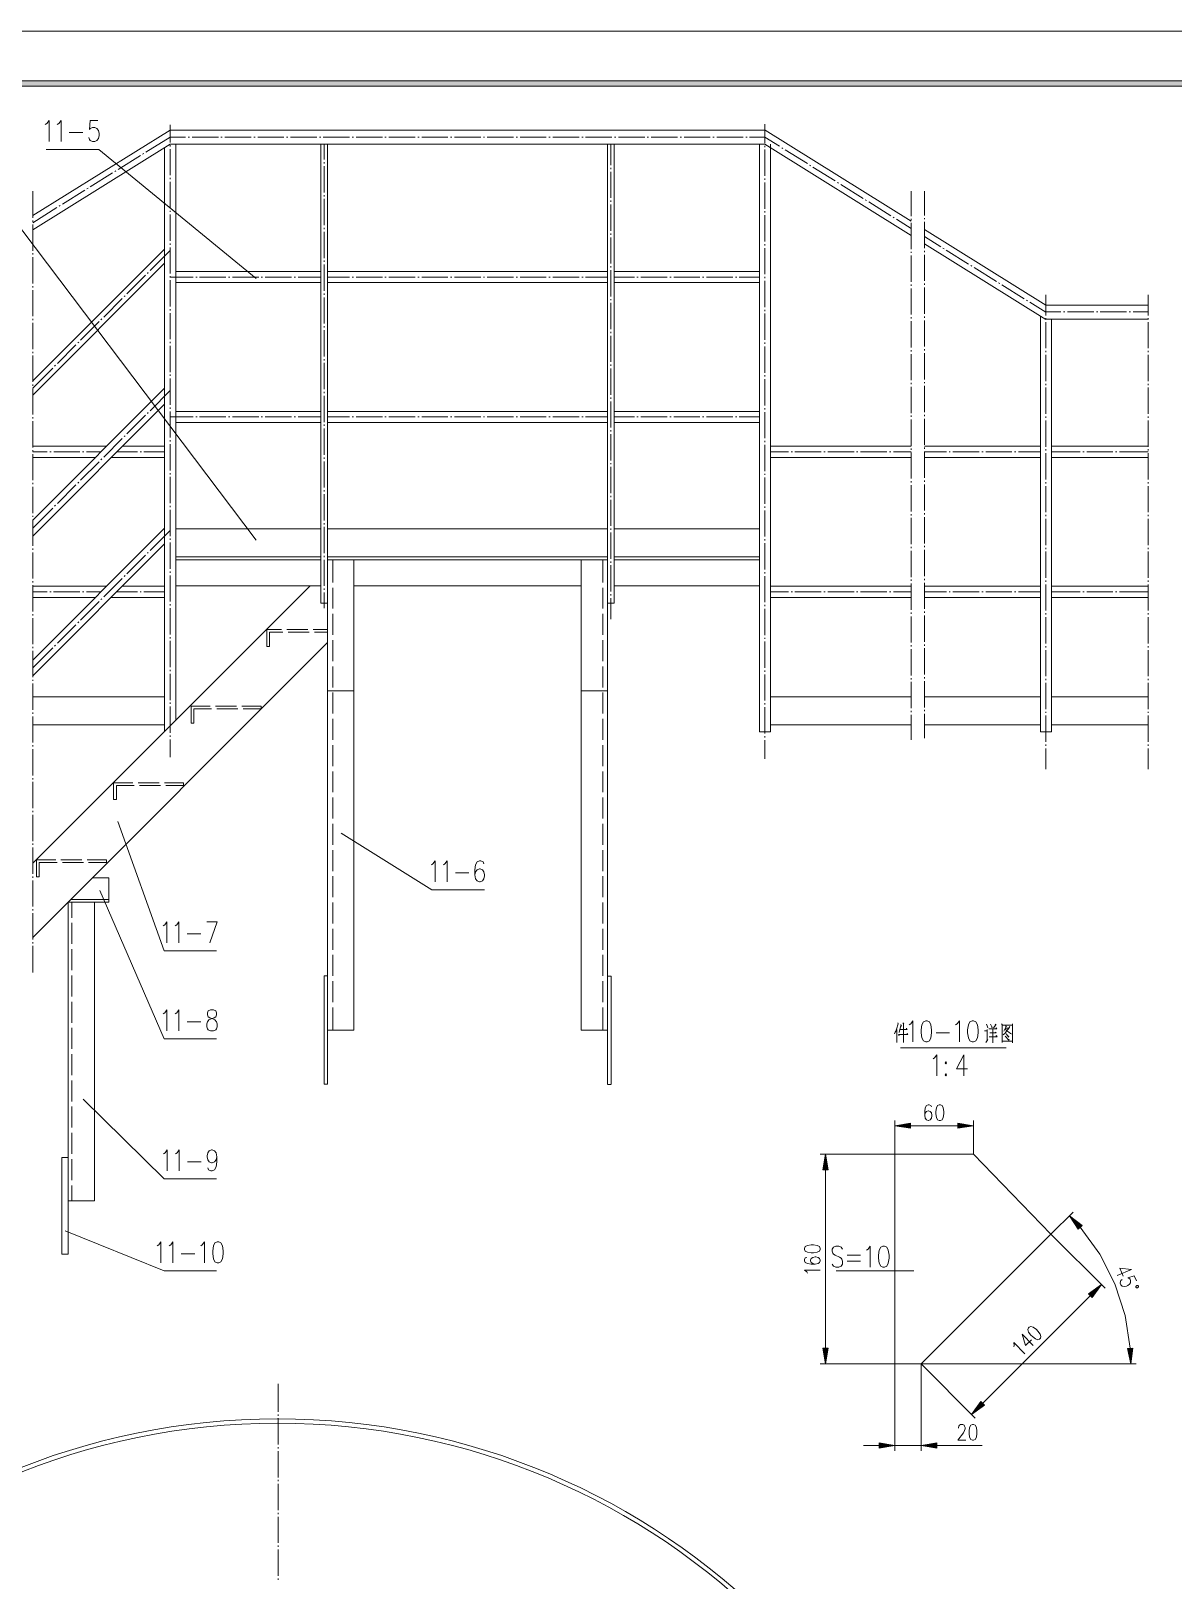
# Model space of a CAD drawing. Header units: millimetres. Extents: x 0 to 829, y 0 to 586.
# Drawn here: x 136.7 to 351.2, y 294.4 to 585.6 of the extents above; entities that cross this region are included whole.
import ezdxf

# ---------------------------------------------------------------- set-up
doc = ezdxf.new("R2010")
doc.units = ezdxf.units.MM

msp = doc.modelspace()

# ---------------------------------------------------------------- hatches: boundary and pattern name
h = msp.add_hatch(color=0)
h.dxf.hatch_style = 2
h.paths.add_polyline_path([(819.788528, 576.266028), (818.80075, 575.281778), (25.142472, 575.281778), (24.154694, 576.266028)])
h = msp.add_hatch(color=0)
h.dxf.hatch_style = 2
h.paths.add_polyline_path([(301.935444, 380.453194), (298.979167, 379.962833), (301.935444, 379.468944)])
h = msp.add_hatch(color=0)
h.dxf.hatch_style = 2
h.paths.add_polyline_path([(310.811333, 380.453194), (313.767611, 379.962833), (310.811333, 379.468944)])
h = msp.add_hatch(color=0)
h.dxf.hatch_style = 2
h.paths.add_polyline_path([(285.450139, 371.669028), (285.944028, 374.625306), (286.437917, 371.669028)])
h = msp.add_hatch(color=0)
h.dxf.hatch_style = 2
h.paths.add_polyline_path([(333.413806, 360.542417), (331.762806, 363.043611), (334.137, 361.212694)])
h = msp.add_hatch(color=0)
h.dxf.hatch_style = 2
h.paths.add_polyline_path([(335.347028, 348.368056), (337.78825, 350.110778), (336.045528, 347.669556)])
h = msp.add_hatch(color=0)
h.dxf.hatch_style = 2
h.paths.add_polyline_path([(285.450139, 338.148083), (285.944028, 335.188278), (286.437917, 338.148083)])
h = msp.add_hatch(color=0)
h.dxf.hatch_style = 2
h.paths.add_polyline_path([(343.683167, 338.162194), (343.302167, 335.188278), (342.698917, 338.126917)])
h = msp.add_hatch(color=0)
h.dxf.hatch_style = 2
h.paths.add_polyline_path([(315.129333, 328.150361), (313.386611, 325.709139), (315.827833, 327.451861)])
h = msp.add_hatch(color=0)
h.dxf.hatch_style = 2
h.paths.add_polyline_path([(296.019361, 320.368083), (298.979167, 319.874194), (296.019361, 319.383833)])
h = msp.add_hatch(color=0)
h.dxf.hatch_style = 2
h.paths.add_polyline_path([(306.867278, 320.368083), (303.907472, 319.874194), (306.867278, 319.383833)])

# ---------------------------------------------------------------- linework, layer by layer
at = {"color": 0, "lineweight": 0}
for points in [[(0, 0), (0, 585.632278), (829.154778, 585.632278), (829.154778, 0)], [(819.788528, 576.266028), (818.80075, 575.281778), (25.142472, 575.281778), (24.154694, 576.266028)], [(170.381083, 401.715111), (169.95775, 401.528139), (169.816639, 401.150667), (169.816639, 400.776722), (169.95775, 400.39925), (170.239972, 400.212278), (170.804417, 400.025306), (171.224222, 399.838333), (171.506444, 399.460861), (171.647556, 399.086917), (171.647556, 398.522472), (171.506444, 398.145), (171.365333, 397.958028), (170.945528, 397.771056), (170.381083, 397.771056), (169.95775, 397.958028), (169.816639, 398.145), (169.675528, 398.522472), (169.675528, 399.086917), (169.816639, 399.460861), (170.098861, 399.838333), (170.522194, 400.025306), (171.086639, 400.212278), (171.365333, 400.39925), (171.506444, 400.776722), (171.506444, 401.150667), (171.365333, 401.528139), (170.945528, 401.715111)], [(304.764722, 399.63725), (304.341389, 399.450278), (304.059167, 398.885833), (303.918056, 397.947444), (303.918056, 397.383), (304.059167, 396.444611), (304.341389, 395.880167), (304.764722, 395.693194), (305.046944, 395.693194), (305.46675, 395.880167), (305.748972, 396.444611), (305.890083, 397.383), (305.890083, 397.947444), (305.748972, 398.885833), (305.46675, 399.450278), (305.046944, 399.63725)], [(313.495972, 399.63725), (313.072639, 399.450278), (312.793944, 398.885833), (312.652833, 397.947444), (312.652833, 397.383), (312.793944, 396.444611), (313.072639, 395.880167), (313.495972, 395.693194), (313.778194, 395.693194), (314.201528, 395.880167), (314.48375, 396.444611), (314.624861, 397.383), (314.624861, 397.947444), (314.48375, 398.885833), (314.201528, 399.450278), (313.778194, 399.63725)], [(308.564139, 391.971389), (308.423028, 391.784417), (308.564139, 391.593917), (308.70525, 391.784417)], [(308.564139, 389.717139), (308.423028, 389.530167), (308.564139, 389.343194), (308.70525, 389.530167)], [(307.322361, 383.903361), (307.008389, 383.765778), (306.796722, 383.342444), (306.690889, 382.636889), (306.690889, 382.213556), (306.796722, 381.511528), (307.008389, 381.088194), (307.322361, 380.947083), (307.534028, 380.947083), (307.851528, 381.088194), (308.063194, 381.511528), (308.169028, 382.213556), (308.169028, 382.636889), (308.063194, 383.342444), (307.851528, 383.765778), (307.534028, 383.903361)], [(301.935444, 380.453194), (298.979167, 379.962833), (301.935444, 379.468944)], [(310.811333, 380.453194), (313.767611, 379.962833), (310.811333, 379.468944)], [(285.450139, 371.669028), (285.944028, 374.625306), (286.437917, 371.669028)], [(333.413806, 360.542417), (331.762806, 363.043611), (334.137, 361.212694)], [(171.647556, 358.147056), (171.224222, 357.960083), (170.945528, 357.395639), (170.804417, 356.45725), (170.804417, 355.892806), (170.945528, 354.954417), (171.224222, 354.389972), (171.647556, 354.203), (171.929778, 354.203), (172.353111, 354.389972), (172.635333, 354.954417), (172.776444, 355.892806), (172.776444, 356.45725), (172.635333, 357.395639), (172.353111, 357.960083), (171.929778, 358.147056)], [(281.999972, 356.704194), (282.141083, 356.386694), (282.564417, 356.175028), (283.266444, 356.069194), (283.689778, 356.069194), (284.395333, 356.175028), (284.818667, 356.386694), (284.959778, 356.704194), (284.959778, 356.912333), (284.818667, 357.229833), (284.395333, 357.4415), (283.689778, 357.547333), (283.266444, 357.547333), (282.564417, 357.4415), (282.141083, 357.229833), (281.999972, 356.912333)], [(296.746083, 357.335667), (296.32275, 357.145167), (296.044056, 356.58425), (295.902944, 355.645861), (295.902944, 355.081417), (296.044056, 354.143028), (296.32275, 353.578583), (296.746083, 353.391611), (297.028306, 353.391611), (297.451639, 353.578583), (297.733861, 354.143028), (297.874972, 355.081417), (297.874972, 355.645861), (297.733861, 356.58425), (297.451639, 357.145167), (297.028306, 357.335667)], [(335.347028, 348.368056), (337.78825, 350.110778), (336.045528, 347.669556)], [(344.575694, 349.518111), (344.737972, 349.652167), (344.755611, 349.8215), (344.621556, 349.927333), (344.413417, 349.909694), (344.254667, 349.775639), (344.237028, 349.606306), (344.367556, 349.500472)], [(324.068722, 341.968667), (323.94525, 341.644111), (324.093417, 341.196083), (324.51675, 340.624583), (324.816611, 340.324722), (325.388111, 339.901389), (325.836139, 339.753222), (326.160694, 339.876694), (326.308861, 340.024861), (326.432333, 340.349417), (326.284167, 340.797444), (325.860833, 341.372472), (325.560972, 341.668806), (324.989472, 342.092139), (324.541444, 342.243833), (324.216889, 342.116833)], [(285.450139, 338.148083), (285.944028, 335.188278), (286.437917, 338.148083)], [(343.683167, 338.162194), (343.302167, 335.188278), (342.698917, 338.126917)], [(315.129333, 328.150361), (313.386611, 325.709139), (315.827833, 327.451861)], [(313.555944, 323.81825), (313.238444, 323.677139), (313.026778, 323.257333), (312.920944, 322.551778), (312.920944, 322.128444), (313.026778, 321.426417), (313.238444, 321.003083), (313.555944, 320.861972), (313.767611, 320.861972), (314.085111, 321.003083), (314.296778, 321.426417), (314.402611, 322.128444), (314.402611, 322.551778), (314.296778, 323.257333), (314.085111, 323.677139), (313.767611, 323.81825)], [(296.019361, 320.368083), (298.979167, 319.874194), (296.019361, 319.383833)], [(306.867278, 320.368083), (303.907472, 319.874194), (306.867278, 319.383833)]]:
    msp.add_lwpolyline(points, close=True, dxfattribs=at)
for points in [[(139.343694, 568.071), (139.625917, 568.257972), (140.04925, 568.822417), (140.04925, 564.878361)], [(141.597944, 568.071), (141.880167, 568.257972), (142.3035, 568.822417), (142.3035, 564.878361)], [(149.203833, 568.822417), (147.79625, 568.822417), (147.655139, 567.132611), (147.79625, 567.319583), (148.216056, 567.510083), (148.639389, 567.510083), (149.062722, 567.319583), (149.344944, 566.945639), (149.486056, 566.381194), (149.486056, 566.00725), (149.344944, 565.442806), (149.062722, 565.068861), (148.639389, 564.878361), (148.216056, 564.878361), (147.79625, 565.068861), (147.655139, 565.255833), (147.514028, 565.629778)], [(162.824583, 568.018083), (162.824583, 564.691389)], [(274.570472, 568.109806), (274.570472, 564.571444)], [(162.824583, 567.02325), (136.980083, 550.961278)], [(143.852194, 566.568167), (146.385139, 566.568167)], [(162.814, 565.693278), (158.266694, 562.864)], [(162.824583, 567.016194), (274.570472, 567.016194)], [(162.824583, 565.700333), (165.706778, 565.700333)], [(166.197139, 565.700333), (166.444083, 565.700333)], [(166.937972, 565.700333), (171.866278, 565.700333)], [(172.360167, 565.700333), (172.607111, 565.700333)], [(173.101, 565.700333), (178.029306, 565.700333)], [(178.523194, 565.700333), (178.770139, 565.700333)], [(179.2605, 565.700333), (184.192333, 565.700333)], [(184.682694, 565.700333), (184.929639, 565.700333)], [(185.423528, 565.700333), (190.351833, 565.700333)], [(190.845722, 565.700333), (191.092667, 565.700333)], [(191.586556, 565.700333), (196.514861, 565.700333)], [(197.00875, 565.700333), (197.255694, 565.700333)], [(197.746056, 565.700333), (202.677889, 565.700333)], [(203.16825, 565.700333), (203.415194, 565.700333)], [(203.909083, 565.700333), (208.837389, 565.700333)], [(209.331278, 565.700333), (209.578222, 565.700333)], [(210.072111, 565.700333), (215.000417, 565.700333)], [(215.494306, 565.700333), (215.74125, 565.700333)], [(216.231611, 565.700333), (221.163444, 565.700333)], [(221.657333, 565.700333), (221.90075, 565.700333)], [(222.394639, 565.700333), (227.322944, 565.700333)], [(227.816833, 565.700333), (228.063778, 565.700333)], [(228.557667, 565.700333), (233.485972, 565.700333)], [(233.979861, 565.700333), (234.226806, 565.700333)], [(234.720694, 565.700333), (239.649, 565.700333)], [(240.142889, 565.700333), (240.386306, 565.700333)], [(240.880194, 565.700333), (245.812028, 565.700333)], [(246.302389, 565.700333), (246.549333, 565.700333)], [(247.043222, 565.700333), (251.971528, 565.700333)], [(252.465417, 565.700333), (252.712361, 565.700333)], [(253.20625, 565.700333), (258.134556, 565.700333)], [(258.628444, 565.700333), (258.875389, 565.700333)], [(259.36575, 565.700333), (264.297583, 565.700333)], [(264.787944, 565.700333), (265.034889, 565.700333)], [(265.528778, 565.700333), (270.457083, 565.700333)], [(270.950972, 565.700333), (271.197917, 565.700333)], [(271.691806, 565.700333), (274.570472, 565.700333)], [(274.545778, 565.693278), (277.318611, 563.968194)], [(274.595167, 567.002083), (302.051861, 549.906472)], [(123.511028, 563.361417), (178.999444, 489.976583)], [(162.824583, 564.370361), (136.980083, 548.273111)], [(149.380222, 563.361417), (139.523611, 563.361417)], [(149.380222, 563.361417), (178.999444, 539.115)], [(157.222472, 562.211361), (153.035, 559.607861)], [(157.850417, 562.602944), (157.63875, 562.472417)], [(161.773306, 563.714194), (161.773306, 454.060278)], [(162.824583, 564.388), (274.570472, 564.388)], [(162.824583, 564.1975), (162.824583, 563.950556)], [(162.824583, 563.456667), (162.824583, 558.528361)], [(163.875861, 564.388), (163.875861, 456.162833)], [(191.142056, 564.388), (191.142056, 478.140889)], [(191.77, 564.388), (191.77, 561.463472)], [(192.401472, 564.388), (192.401472, 387.780389)], [(244.993583, 564.388), (244.993583, 387.780389)], [(245.625056, 564.388), (245.625056, 560.41925)], [(246.256528, 564.388), (246.256528, 478.140889)], [(273.519194, 564.388), (273.519194, 453.968556)], [(274.563417, 564.366833), (302.051861, 547.214778)], [(274.570472, 564.081083), (274.570472, 563.834139)], [(274.570472, 563.34025), (274.570472, 558.411944)], [(275.62175, 564.388), (275.62175, 453.968556)], [(277.734889, 563.707139), (277.946556, 563.576611)], [(278.362833, 563.315556), (282.546778, 560.708528)], [(152.618722, 559.346806), (152.407056, 559.219806)], [(191.77, 560.969583), (191.77, 560.722639)], [(191.77, 560.22875), (191.77, 555.300444)], [(245.625056, 559.925361), (245.625056, 559.678417)], [(245.625056, 559.184528), (245.625056, 554.256222)], [(282.966583, 560.447472), (283.174722, 560.316944)], [(283.594528, 560.055889), (287.778472, 557.452389)], [(151.990778, 558.95875), (147.803306, 556.351722)], [(162.824583, 558.034472), (162.824583, 557.787528)], [(162.824583, 557.293639), (162.824583, 552.365333)], [(274.570472, 557.918056), (274.570472, 557.671111)], [(274.570472, 557.177222), (274.570472, 552.248917)], [(288.19475, 557.191333), (288.406417, 557.060806)], [(288.822694, 556.79975), (293.006639, 554.192722)], [(136.980083, 555.522694), (136.980083, 550.520306)], [(146.759083, 555.702611), (142.571611, 553.099111)], [(147.387028, 556.094194), (147.175361, 555.963667)], [(191.77, 554.806556), (191.77, 554.559611)], [(191.77, 554.06925), (191.77, 549.137417)], [(245.625056, 553.762333), (245.625056, 553.515389)], [(293.426444, 553.931667), (293.634583, 553.801139)], [(294.054389, 553.540083), (298.238333, 550.933056)], [(302.051861, 555.522694), (302.051861, 550.827222)], [(304.553056, 555.522694), (304.553056, 550.985972)], [(141.527389, 552.446472), (136.980083, 549.617194)], [(142.151806, 552.838056), (141.943667, 552.707528)], [(162.824583, 551.871444), (162.824583, 551.628028)], [(162.824583, 551.134139), (162.824583, 546.202306)], [(245.625056, 553.0215), (245.625056, 548.093194)], [(274.570472, 551.755028), (274.570472, 551.508083)], [(274.570472, 551.017722), (274.570472, 546.085889)], [(298.654611, 550.672), (298.86275, 550.541472)], [(304.553056, 550.495611), (304.553056, 550.248667)], [(136.980083, 550.026417), (136.980083, 549.779472)], [(136.980083, 549.289111), (136.980083, 544.357278)], [(191.77, 548.647056), (191.77, 548.400111)], [(191.77, 547.906222), (191.77, 542.977917)], [(245.625056, 547.599306), (245.625056, 547.355889)], [(299.282556, 550.280417), (302.051861, 548.555333)], [(302.051861, 550.333333), (302.051861, 550.086389)], [(302.051861, 549.5925), (302.051861, 544.664194)], [(304.553056, 549.754778), (304.553056, 544.826472)], [(304.553056, 548.347194), (327.370722, 534.140833)], [(161.773306, 544.657139), (136.980083, 519.881556)], [(162.824583, 545.711944), (162.824583, 545.465)], [(162.824583, 544.971111), (162.824583, 540.042806)], [(245.625056, 546.862), (245.625056, 541.930167)], [(274.570472, 545.595528), (274.570472, 545.348583)], [(274.570472, 544.854694), (274.570472, 539.926389)], [(304.553056, 546.996056), (307.594, 545.101639)], [(304.553056, 545.6555), (327.370722, 531.420917)], [(308.013806, 544.840583), (308.221944, 544.710056)], [(136.980083, 543.863389), (136.980083, 543.619972)], [(136.980083, 543.126083), (136.980083, 538.19425)], [(161.773306, 541.990139), (136.980083, 517.214556)], [(162.824583, 544.374917), (159.056917, 540.60725)], [(191.77, 542.484028), (191.77, 542.237083)], [(191.77, 541.743194), (191.77, 536.814889)], [(302.051861, 544.170306), (302.051861, 543.923361)], [(302.051861, 543.433), (302.051861, 538.501167)], [(304.553056, 544.332583), (304.553056, 544.085639)], [(304.553056, 543.59175), (304.553056, 538.663444)], [(308.64175, 544.449), (312.825694, 541.841972)], [(158.185556, 539.735889), (154.696583, 536.253972)], [(158.707667, 540.258), (158.531278, 540.085139)], [(162.824583, 539.548917), (162.824583, 539.301972)], [(162.824583, 539.411333), (167.124944, 539.411333)], [(162.824583, 538.808083), (162.824583, 533.879778)], [(163.875861, 540.462611), (191.142056, 540.462611)], [(167.615306, 539.411333), (167.86225, 539.411333)], [(168.356139, 539.411333), (173.284444, 539.411333)], [(173.778333, 539.411333), (174.025278, 539.411333)], [(174.519167, 539.411333), (179.447472, 539.411333)], [(179.941361, 539.411333), (180.188306, 539.411333)], [(180.678667, 539.411333), (185.6105, 539.411333)], [(186.100861, 539.411333), (186.347806, 539.411333)], [(186.841694, 539.411333), (191.142056, 539.411333)], [(192.401472, 540.462611), (244.993583, 540.462611)], [(192.401472, 539.411333), (196.514861, 539.411333)], [(197.00875, 539.411333), (197.255694, 539.411333)], [(197.746056, 539.411333), (202.677889, 539.411333)], [(203.16825, 539.411333), (203.415194, 539.411333)], [(203.909083, 539.411333), (208.837389, 539.411333)], [(209.331278, 539.411333), (209.578222, 539.411333)], [(210.072111, 539.411333), (215.000417, 539.411333)], [(215.494306, 539.411333), (215.74125, 539.411333)], [(216.231611, 539.411333), (221.163444, 539.411333)], [(221.657333, 539.411333), (221.90075, 539.411333)], [(222.394639, 539.411333), (227.322944, 539.411333)], [(227.816833, 539.411333), (228.063778, 539.411333)], [(228.557667, 539.411333), (233.485972, 539.411333)], [(233.979861, 539.411333), (234.226806, 539.411333)], [(234.720694, 539.411333), (239.649, 539.411333)], [(240.142889, 539.411333), (240.386306, 539.411333)], [(240.880194, 539.411333), (244.993583, 539.411333)], [(245.625056, 541.439806), (245.625056, 541.192861)], [(245.625056, 540.698972), (245.625056, 535.770667)], [(246.256528, 540.462611), (273.519194, 540.462611)], [(246.256528, 539.411333), (250.027722, 539.411333)], [(250.521611, 539.411333), (250.768556, 539.411333)], [(251.258917, 539.411333), (256.19075, 539.411333)], [(256.684639, 539.411333), (256.928056, 539.411333)], [(257.421944, 539.411333), (262.353778, 539.411333)], [(262.844139, 539.411333), (263.091083, 539.411333)], [(263.584972, 539.411333), (268.513278, 539.411333)], [(269.007167, 539.411333), (269.254111, 539.411333)], [(269.748, 539.411333), (273.519194, 539.411333)], [(274.570472, 539.4325), (274.570472, 539.185556)], [(313.241972, 541.584444), (313.453639, 541.453917)], [(313.869917, 541.192861), (318.053861, 538.585833)], [(136.980083, 537.703889), (136.980083, 537.456944)], [(136.980083, 536.963056), (136.980083, 532.03475)], [(154.347333, 535.904722), (154.174472, 535.728333)], [(163.875861, 538.360056), (191.142056, 538.360056)], [(191.77, 536.321), (191.77, 536.074056)], [(192.401472, 538.360056), (244.993583, 538.360056)], [(246.256528, 538.360056), (273.519194, 538.360056)], [(274.570472, 538.691667), (274.570472, 533.763361)], [(302.051861, 538.007278), (302.051861, 537.763861)], [(302.051861, 537.269972), (302.051861, 532.341667)], [(304.553056, 538.169556), (304.553056, 537.922611)], [(304.553056, 537.43225), (304.553056, 532.500417)], [(318.473667, 538.324778), (318.681806, 538.19425)], [(319.101611, 537.933194), (323.285556, 535.326167)], [(327.370722, 536.074056), (327.370722, 532.182917)], [(346.544194, 536.074056), (346.544194, 532.182917)], [(153.825222, 535.382611), (150.339778, 531.897167)], [(162.824583, 533.385889), (162.824583, 533.138944)], [(191.77, 535.583694), (191.77, 530.651861)], [(245.625056, 535.276778), (245.625056, 535.029833)], [(245.625056, 534.535944), (245.625056, 529.607639)], [(274.570472, 533.269472), (274.570472, 533.022528)], [(323.701833, 535.065111), (323.909972, 534.934583)], [(324.329778, 534.673528), (327.370722, 532.779111)], [(327.353083, 534.151417), (346.544194, 534.151417)], [(136.980083, 531.540861), (136.980083, 531.293917)], [(136.980083, 530.800028), (136.980083, 525.871722)], [(149.468417, 531.025806), (145.979444, 527.540361)], [(149.990528, 531.547917), (149.814139, 531.375056)], [(162.824583, 532.648583), (162.824583, 527.71675)], [(191.77, 530.1615), (191.77, 529.914556)], [(274.570472, 532.532167), (274.570472, 527.600333)], [(302.051861, 531.847778), (302.051861, 531.600833)], [(302.051861, 531.106944), (302.051861, 526.178639)], [(304.553056, 532.006528), (304.553056, 531.763111)], [(304.553056, 531.269222), (304.553056, 526.337389)], [(326.319444, 532.077083), (326.319444, 453.968556)], [(327.353083, 531.480889), (346.544194, 531.480889)], [(327.370722, 532.839083), (330.178833, 532.839083)], [(327.370722, 531.689028), (327.370722, 531.442083)], [(327.370722, 530.951722), (327.370722, 526.019889)], [(328.422, 531.480889), (328.422, 453.968556)], [(330.672722, 532.839083), (330.919667, 532.839083)], [(331.413556, 532.839083), (336.341861, 532.839083)], [(336.83575, 532.839083), (337.082694, 532.839083)], [(337.573056, 532.839083), (342.504889, 532.839083)], [(342.99525, 532.839083), (343.242194, 532.839083)], [(343.736083, 532.839083), (346.544194, 532.839083)], [(346.544194, 531.689028), (346.544194, 531.442083)], [(346.544194, 530.951722), (346.544194, 526.019889)], [(145.630194, 527.191111), (145.457333, 527.01825)], [(162.824583, 527.226389), (162.824583, 526.979444)], [(191.77, 529.420667), (191.77, 524.492361)], [(245.625056, 529.11375), (245.625056, 528.866806)], [(245.625056, 528.376444), (245.625056, 523.444611)], [(274.570472, 527.106444), (274.570472, 526.863028)], [(136.980083, 525.377833), (136.980083, 525.130889)], [(136.980083, 524.640528), (136.980083, 519.708694)], [(145.108083, 526.669), (141.622639, 523.183556)], [(162.824583, 526.485556), (162.824583, 521.55725)], [(274.570472, 526.369139), (274.570472, 521.437306)], [(302.051861, 525.68475), (302.051861, 525.437806)], [(302.051861, 524.943917), (302.051861, 520.015611)], [(304.553056, 525.847028), (304.553056, 525.600083)], [(304.553056, 525.106194), (304.553056, 520.177889)], [(327.370722, 525.526), (327.370722, 525.282583)], [(327.370722, 524.788694), (327.370722, 519.856861)], [(346.544194, 525.526), (346.544194, 525.282583)], [(346.544194, 524.788694), (346.544194, 519.856861)], [(140.74775, 522.315722), (136.980083, 518.548056)], [(141.273389, 522.837833), (141.097, 522.661444)], [(191.77, 523.998472), (191.77, 523.751528)], [(191.77, 523.257639), (191.77, 518.329333)], [(245.625056, 522.95425), (245.625056, 522.707306)], [(245.625056, 522.213417), (245.625056, 517.285111)], [(136.980083, 519.218333), (136.980083, 518.971389)], [(161.773306, 518.502194), (136.980083, 493.723083)], [(136.980083, 518.4775), (136.980083, 513.549194)], [(162.824583, 521.063361), (162.824583, 520.816417)], [(162.824583, 520.322528), (162.824583, 515.394222)], [(274.570472, 520.946944), (274.570472, 520.7)], [(274.570472, 520.206111), (274.570472, 515.277806)], [(302.051861, 519.521722), (302.051861, 519.278306)], [(302.051861, 518.784417), (302.051861, 513.852583)], [(304.553056, 519.684), (304.553056, 519.437056)], [(304.553056, 518.943167), (304.553056, 514.014861)], [(327.370722, 519.3665), (327.370722, 519.119556)], [(327.370722, 518.625667), (327.370722, 513.697361)], [(346.544194, 519.3665), (346.544194, 519.119556)], [(346.544194, 518.625667), (346.544194, 513.697361)], [(161.773306, 515.528278), (136.980083, 490.749167)], [(162.824583, 518.06475), (159.056917, 514.297083)], [(191.77, 517.835444), (191.77, 517.5885)], [(191.77, 517.098139), (191.77, 512.166306)], [(245.625056, 516.791222), (245.625056, 516.544278)], [(245.625056, 516.050389), (245.625056, 511.122083)], [(136.980083, 513.055306), (136.980083, 512.808361)], [(158.185556, 513.425722), (154.696583, 509.943806)], [(158.707667, 513.951361), (158.531278, 513.774972)], [(162.824583, 514.900333), (162.824583, 514.653389)], [(162.824583, 514.163028), (162.824583, 509.231194)], [(162.824583, 513.118806), (167.124944, 513.118806)], [(163.875861, 514.170083), (191.142056, 514.170083)], [(167.615306, 513.118806), (167.86225, 513.118806)], [(168.356139, 513.118806), (173.284444, 513.118806)], [(173.778333, 513.118806), (174.025278, 513.118806)], [(174.519167, 513.118806), (179.447472, 513.118806)], [(179.941361, 513.118806), (180.188306, 513.118806)], [(180.678667, 513.118806), (185.6105, 513.118806)], [(186.100861, 513.118806), (186.347806, 513.118806)], [(186.841694, 513.118806), (191.142056, 513.118806)], [(192.401472, 514.170083), (244.993583, 514.170083)], [(192.401472, 513.118806), (196.514861, 513.118806)], [(197.00875, 513.118806), (197.255694, 513.118806)], [(197.746056, 513.118806), (202.677889, 513.118806)], [(203.16825, 513.118806), (203.415194, 513.118806)], [(203.909083, 513.118806), (208.837389, 513.118806)], [(209.331278, 513.118806), (209.578222, 513.118806)], [(210.072111, 513.118806), (215.000417, 513.118806)], [(215.494306, 513.118806), (215.74125, 513.118806)], [(216.231611, 513.118806), (221.163444, 513.118806)], [(221.657333, 513.118806), (221.90075, 513.118806)], [(222.394639, 513.118806), (227.322944, 513.118806)], [(227.816833, 513.118806), (228.063778, 513.118806)], [(228.557667, 513.118806), (233.485972, 513.118806)], [(233.979861, 513.118806), (234.226806, 513.118806)], [(234.720694, 513.118806), (239.649, 513.118806)], [(240.142889, 513.118806), (240.386306, 513.118806)], [(240.880194, 513.118806), (244.993583, 513.118806)], [(246.256528, 514.170083), (273.519194, 514.170083)], [(246.256528, 513.118806), (250.027722, 513.118806)], [(250.521611, 513.118806), (250.768556, 513.118806)], [(251.258917, 513.118806), (256.19075, 513.118806)], [(256.684639, 513.118806), (256.928056, 513.118806)], [(257.421944, 513.118806), (262.353778, 513.118806)], [(262.844139, 513.118806), (263.091083, 513.118806)], [(263.584972, 513.118806), (268.513278, 513.118806)], [(269.007167, 513.118806), (269.254111, 513.118806)], [(269.748, 513.118806), (273.519194, 513.118806)], [(274.570472, 514.783917), (274.570472, 514.536972)], [(274.570472, 514.043083), (274.570472, 509.114778)], [(302.051861, 513.362222), (302.051861, 513.115278)], [(302.051861, 512.621389), (302.051861, 507.693083)], [(304.553056, 513.520972), (304.553056, 513.274028)], [(304.553056, 512.783667), (304.553056, 507.851833)], [(327.370722, 513.203472), (327.370722, 512.956528)], [(346.544194, 513.203472), (346.544194, 512.956528)], [(136.980083, 512.314472), (136.980083, 507.386167)], [(163.875861, 512.067528), (191.142056, 512.067528)], [(191.77, 511.672417), (191.77, 511.429)], [(191.77, 510.935111), (191.77, 506.003278)], [(192.401472, 512.067528), (244.993583, 512.067528)], [(245.625056, 510.628194), (245.625056, 510.38125)], [(245.625056, 509.890889), (245.625056, 504.959056)], [(246.256528, 512.067528), (273.519194, 512.067528)], [(327.370722, 512.462639), (327.370722, 507.534333)], [(346.544194, 512.462639), (346.544194, 507.534333)], [(150.865417, 507.601361), (136.980083, 507.601361)], [(136.980083, 506.892278), (136.980083, 506.645333)], [(153.825222, 509.072444), (150.339778, 505.587)], [(161.773306, 507.601361), (153.842861, 507.601361)], [(154.347333, 509.594556), (154.174472, 509.418167)], [(162.824583, 508.740833), (162.824583, 508.493889)], [(162.824583, 508), (162.824583, 503.071694)], [(274.570472, 508.620889), (274.570472, 508.373944)], [(274.570472, 507.883583), (274.570472, 502.95175)], [(275.62175, 507.601361), (302.051861, 507.601361)], [(302.051861, 507.199194), (302.051861, 506.95225)], [(304.553056, 507.601361), (326.319444, 507.601361)], [(304.553056, 507.361472), (304.553056, 507.114528)], [(327.370722, 507.040444), (327.370722, 506.7935)], [(328.422, 507.601361), (346.544194, 507.601361)], [(346.544194, 507.040444), (346.544194, 506.7935)], [(139.7, 506.550083), (136.980083, 506.550083)], [(136.980083, 506.154972), (136.980083, 501.223139)], [(148.762861, 505.498806), (136.980083, 505.498806)], [(140.440833, 506.550083), (140.193889, 506.550083)], [(145.863028, 506.550083), (140.931194, 506.550083)], [(149.468417, 504.715639), (145.979444, 501.230194)], [(146.600333, 506.550083), (146.353389, 506.550083)], [(149.814139, 506.550083), (147.094222, 506.550083)], [(149.990528, 505.23775), (149.814139, 505.064889)], [(161.773306, 505.498806), (151.736778, 505.498806)], [(156.665083, 506.550083), (152.788056, 506.550083)], [(157.405917, 506.550083), (157.158972, 506.550083)], [(161.773306, 506.550083), (157.896278, 506.550083)], [(191.77, 505.512917), (191.77, 505.265972)], [(191.77, 504.772083), (191.77, 499.843778)], [(245.625056, 504.465167), (245.625056, 504.22175)], [(275.62175, 506.550083), (278.980194, 506.550083)], [(275.62175, 505.498806), (302.051861, 505.498806)], [(279.470556, 506.550083), (279.7175, 506.550083)], [(280.211389, 506.550083), (285.139694, 506.550083)], [(285.633583, 506.550083), (285.880528, 506.550083)], [(286.374417, 506.550083), (291.302722, 506.550083)], [(291.796611, 506.550083), (292.043556, 506.550083)], [(292.533917, 506.550083), (297.46575, 506.550083)], [(297.956111, 506.550083), (298.203056, 506.550083)], [(298.696944, 506.550083), (302.051861, 506.550083)], [(302.051861, 506.458361), (302.051861, 501.530056)], [(304.553056, 506.620639), (304.553056, 501.692333)], [(304.553056, 506.550083), (308.659389, 506.550083)], [(304.553056, 505.498806), (326.319444, 505.498806)], [(309.14975, 506.550083), (309.396694, 506.550083)], [(309.890583, 506.550083), (314.818889, 506.550083)], [(315.312778, 506.550083), (315.559722, 506.550083)], [(316.053611, 506.550083), (320.981917, 506.550083)], [(321.475806, 506.550083), (321.72275, 506.550083)], [(322.213111, 506.550083), (326.319444, 506.550083)], [(327.370722, 506.303139), (327.370722, 501.371306)], [(328.422, 506.550083), (333.78775, 506.550083)], [(328.422, 505.498806), (346.544194, 505.498806)], [(334.278111, 506.550083), (334.525056, 506.550083)], [(335.018944, 506.550083), (339.94725, 506.550083)], [(340.441139, 506.550083), (340.688083, 506.550083)], [(341.181972, 506.550083), (346.544194, 506.550083)], [(346.544194, 506.303139), (346.544194, 501.371306)], [(162.824583, 502.577806), (162.824583, 502.330861)], [(162.824583, 501.836972), (162.824583, 496.908667)], [(245.625056, 503.727861), (245.625056, 498.799556)], [(274.570472, 502.461389), (274.570472, 502.214444)], [(274.570472, 501.720556), (274.570472, 496.79225)], [(302.051861, 501.036167), (302.051861, 500.789222)], [(304.553056, 501.198444), (304.553056, 500.9515)], [(136.980083, 500.732778), (136.980083, 500.485833)], [(136.980083, 499.991944), (136.980083, 495.063639)], [(145.108083, 500.358833), (141.622639, 496.876917)], [(145.630194, 500.880944), (145.457333, 500.708083)], [(191.77, 499.349889), (191.77, 499.102944)], [(191.77, 498.609056), (191.77, 493.68075)], [(245.625056, 498.305667), (245.625056, 498.058722)], [(302.051861, 500.298861), (302.051861, 495.367028)], [(304.553056, 500.457611), (304.553056, 495.529306)], [(327.370722, 500.880944), (327.370722, 500.634)], [(327.370722, 500.140111), (327.370722, 495.211806)], [(346.544194, 500.880944), (346.544194, 500.634)], [(346.544194, 500.140111), (346.544194, 495.211806)], [(140.74775, 496.005556), (136.980083, 492.237889)], [(141.273389, 496.527667), (141.097, 496.351278)], [(162.824583, 496.414778), (162.824583, 496.167833)], [(162.824583, 495.677472), (162.824583, 490.745639)], [(245.625056, 497.564833), (245.625056, 492.636528)], [(274.570472, 496.298361), (274.570472, 496.051417)], [(274.570472, 495.557528), (274.570472, 490.629222)], [(136.980083, 494.56975), (136.980083, 494.322806)], [(136.980083, 493.828917), (136.980083, 488.900611)], [(161.773306, 492.227306), (136.980083, 467.451722)], [(191.77, 493.186861), (191.77, 492.939917)], [(191.77, 492.449556), (191.77, 487.517722)], [(302.051861, 494.876667), (302.051861, 494.629722)], [(302.051861, 494.135833), (302.051861, 489.207528)], [(304.553056, 495.035417), (304.553056, 494.788472)], [(304.553056, 494.298111), (304.553056, 489.366278)], [(327.370722, 494.717917), (327.370722, 494.470972)], [(327.370722, 493.977083), (327.370722, 489.048778)], [(346.544194, 494.717917), (346.544194, 494.470972)], [(346.544194, 493.977083), (346.544194, 489.048778)], [(161.773306, 489.253389), (136.980083, 464.477806)], [(162.824583, 491.793389), (159.056917, 488.025722)], [(162.824583, 490.25175), (162.824583, 490.008333)], [(162.824583, 489.514444), (162.824583, 484.582611)], [(163.875861, 492.086194), (191.142056, 492.086194)], [(192.401472, 492.086194), (244.993583, 492.086194)], [(245.625056, 492.142639), (245.625056, 491.895694)], [(245.625056, 491.401806), (245.625056, 486.4735)], [(246.256528, 492.086194), (273.519194, 492.086194)], [(274.570472, 490.135333), (274.570472, 489.888389)], [(274.570472, 489.398028), (274.570472, 484.466194)], [(136.980083, 488.406722), (136.980083, 488.159778)], [(136.980083, 487.669417), (136.980083, 482.737583)], [(158.185556, 487.154361), (154.696583, 483.668917)], [(158.707667, 487.676472), (158.531278, 487.503611)], [(163.875861, 486.829806), (191.142056, 486.829806)], [(191.77, 487.027361), (191.77, 486.780417)], [(192.401472, 486.829806), (244.993583, 486.829806)], [(246.256528, 486.829806), (273.519194, 486.829806)], [(302.051861, 488.713639), (302.051861, 488.466694)], [(302.051861, 487.972806), (302.051861, 483.0445)], [(304.553056, 488.875917), (304.553056, 488.628972)], [(304.553056, 488.135083), (304.553056, 483.206778)], [(327.370722, 488.554889), (327.370722, 488.307944)], [(327.370722, 487.817583), (327.370722, 482.88575)], [(346.544194, 488.554889), (346.544194, 488.307944)], [(346.544194, 487.817583), (346.544194, 482.88575)], [(162.824583, 484.09225), (162.824583, 483.845306)], [(163.875861, 486.300639), (191.142056, 486.300639)], [(191.77, 486.286528), (191.77, 481.358222)], [(192.401472, 486.300639), (244.993583, 486.300639)], [(193.353972, 486.300639), (193.353972, 482.0285)], [(197.333306, 486.300639), (197.333306, 397.898056)], [(240.065278, 486.300639), (240.065278, 397.898056)], [(244.101056, 486.300639), (244.101056, 482.0285)], [(245.625056, 485.979611), (245.625056, 485.736194)], [(245.625056, 485.242306), (245.625056, 480.310472)], [(246.256528, 486.300639), (273.519194, 486.300639)], [(274.570472, 483.975833), (274.570472, 483.728889)], [(136.980083, 482.243694), (136.980083, 482.000278)], [(136.980083, 481.506389), (136.980083, 476.578083)], [(189.117111, 481.386444), (136.980083, 429.284694)], [(150.847778, 481.308833), (136.980083, 481.308833)], [(153.825222, 482.797556), (150.339778, 479.315639)], [(161.773306, 481.308833), (153.821694, 481.308833)], [(154.347333, 483.323194), (154.174472, 483.146806)], [(162.824583, 483.351417), (162.824583, 478.423111)], [(163.875861, 481.372333), (191.142056, 481.372333)], [(191.77, 480.864333), (191.77, 480.617389)], [(193.353972, 481.04425), (193.353972, 477.100194)], [(197.333306, 481.372333), (240.065278, 481.372333)], [(244.101056, 481.04425), (244.101056, 477.100194)], [(246.256528, 481.372333), (273.519194, 481.372333)], [(274.570472, 483.235), (274.570472, 478.306694)], [(275.62175, 481.308833), (302.051861, 481.308833)], [(302.051861, 482.550611), (302.051861, 482.303667)], [(302.051861, 481.813306), (302.051861, 476.881472)], [(304.553056, 482.712889), (304.553056, 482.465944)], [(304.553056, 481.972056), (304.553056, 477.04375)], [(304.553056, 481.308833), (326.319444, 481.308833)], [(327.370722, 482.395389), (327.370722, 482.148444)], [(327.370722, 481.654556), (327.370722, 476.72625)], [(328.422, 481.308833), (346.544194, 481.308833)], [(346.544194, 482.395389), (346.544194, 482.148444)], [(346.544194, 481.654556), (346.544194, 476.72625)], [(139.689417, 480.257556), (136.980083, 480.257556)], [(148.741694, 479.206278), (136.980083, 479.206278)], [(140.43025, 480.257556), (140.183306, 480.257556)], [(145.852444, 480.257556), (140.924139, 480.257556)], [(149.468417, 478.444278), (145.979444, 474.958833)], [(146.593278, 480.257556), (146.346333, 480.257556)], [(149.7965, 480.257556), (147.083639, 480.257556)], [(149.990528, 478.966389), (149.814139, 478.793528)], [(161.773306, 479.206278), (151.719139, 479.206278)], [(156.6545, 480.257556), (152.770417, 480.257556)], [(157.395333, 480.257556), (157.148389, 480.257556)], [(161.773306, 480.257556), (157.889222, 480.257556)], [(162.824583, 477.929222), (162.824583, 477.682278)], [(191.142056, 478.140889), (192.401472, 478.140889)], [(191.77, 480.1235), (191.77, 477.198972)], [(244.993583, 478.140889), (246.256528, 478.140889)], [(245.625056, 479.820111), (245.625056, 479.573167)], [(245.625056, 479.079278), (245.625056, 475.110528)], [(274.570472, 477.812806), (274.570472, 477.565861)], [(275.62175, 480.257556), (278.980194, 480.257556)], [(275.62175, 479.206278), (302.051861, 479.206278)], [(279.470556, 480.257556), (279.7175, 480.257556)], [(280.211389, 480.257556), (285.139694, 480.257556)], [(285.633583, 480.257556), (285.880528, 480.257556)], [(286.374417, 480.257556), (291.302722, 480.257556)], [(291.796611, 480.257556), (292.043556, 480.257556)], [(292.533917, 480.257556), (297.46575, 480.257556)], [(297.956111, 480.257556), (298.203056, 480.257556)], [(298.696944, 480.257556), (302.051861, 480.257556)], [(304.553056, 480.257556), (308.659389, 480.257556)], [(304.553056, 479.206278), (326.319444, 479.206278)], [(309.14975, 480.257556), (309.396694, 480.257556)], [(309.890583, 480.257556), (314.818889, 480.257556)], [(315.312778, 480.257556), (315.559722, 480.257556)], [(316.053611, 480.257556), (320.981917, 480.257556)], [(321.475806, 480.257556), (321.72275, 480.257556)], [(322.213111, 480.257556), (326.319444, 480.257556)], [(328.422, 480.257556), (333.78775, 480.257556)], [(328.422, 479.206278), (346.544194, 479.206278)], [(334.278111, 480.257556), (334.525056, 480.257556)], [(335.018944, 480.257556), (339.94725, 480.257556)], [(340.441139, 480.257556), (340.688083, 480.257556)], [(341.181972, 480.257556), (346.544194, 480.257556)], [(136.980083, 476.084194), (136.980083, 475.83725)], [(136.980083, 475.343361), (136.980083, 470.415056)], [(162.824583, 477.188389), (162.824583, 472.260083)], [(193.353972, 476.115944), (193.353972, 472.171889)], [(244.101056, 476.115944), (244.101056, 472.171889)], [(274.570472, 477.071972), (274.570472, 472.143667)], [(302.051861, 476.391111), (302.051861, 476.144167)], [(302.051861, 475.650278), (302.051861, 470.721972)], [(304.553056, 476.549861), (304.553056, 476.302917)], [(304.553056, 475.812556), (304.553056, 470.880722)], [(327.370722, 476.232361), (327.370722, 475.985417)], [(327.370722, 475.491528), (327.370722, 470.563222)], [(346.544194, 476.232361), (346.544194, 475.985417)], [(346.544194, 475.491528), (346.544194, 470.563222)], [(145.108083, 474.087472), (141.622639, 470.602028)], [(145.630194, 474.609583), (145.457333, 474.436722)], [(183.740778, 473.180833), (180.992639, 473.180833)], [(180.992639, 473.180833), (180.992639, 470.002306)], [(181.507694, 472.665778), (183.998306, 472.665778)], [(181.507694, 470.002306), (181.507694, 472.665778)], [(188.669083, 473.180833), (184.725028, 473.180833)], [(184.982556, 472.665778), (188.926611, 472.665778)], [(192.401472, 473.180833), (189.656861, 473.180833)], [(189.914389, 472.665778), (192.401472, 472.665778)], [(192.401472, 470.732556), (136.980083, 415.346444)], [(136.980083, 469.921167), (136.980083, 469.674222)], [(140.74775, 469.730667), (136.980083, 465.966528)], [(136.980083, 469.180333), (136.980083, 464.252028)], [(141.273389, 470.256306), (141.097, 470.079917)], [(162.824583, 471.766194), (162.824583, 471.51925)], [(162.824583, 471.028889), (162.824583, 466.097056)], [(180.992639, 470.002306), (181.507694, 470.002306)], [(193.353972, 471.184111), (193.353972, 467.240056)], [(244.101056, 471.184111), (244.101056, 467.240056)], [(274.570472, 471.649778), (274.570472, 471.402833)], [(274.570472, 470.912472), (274.570472, 465.980639)], [(302.051861, 470.228083), (302.051861, 469.981139)], [(302.051861, 469.48725), (302.051861, 464.558944)], [(304.553056, 470.386833), (304.553056, 470.143417)], [(304.553056, 469.649528), (304.553056, 464.717694)], [(327.370722, 470.069333), (327.370722, 469.822389)], [(327.370722, 469.332028), (327.370722, 464.400194)], [(346.544194, 470.069333), (346.544194, 469.822389)], [(346.544194, 469.332028), (346.544194, 464.400194)], [(193.353972, 466.255806), (193.353972, 462.31175)], [(244.101056, 466.255806), (244.101056, 462.31175)], [(136.980083, 463.758139), (136.980083, 463.514722)], [(162.824583, 465.606694), (162.824583, 465.35975)], [(162.824583, 464.865861), (162.824583, 459.937556)], [(274.570472, 465.48675), (274.570472, 465.243333)], [(274.570472, 464.749444), (274.570472, 459.821139)], [(302.051861, 464.065056), (302.051861, 463.818111)], [(302.051861, 463.32775), (302.051861, 458.395917)], [(304.553056, 464.227333), (304.553056, 463.980389)], [(304.553056, 463.4865), (304.553056, 458.558194)], [(327.370722, 463.906306), (327.370722, 463.662889)], [(327.370722, 463.169), (327.370722, 458.237167)], [(346.544194, 463.906306), (346.544194, 463.662889)], [(346.544194, 463.169), (346.544194, 458.237167)], [(136.980083, 463.020833), (136.980083, 458.089)], [(161.773306, 460.540806), (136.980083, 460.540806)], [(192.401472, 461.655583), (197.333306, 461.655583)], [(193.353972, 461.3275), (193.353972, 457.383444)], [(240.065278, 461.655583), (244.993583, 461.655583)], [(244.101056, 461.3275), (244.101056, 457.383444)], [(275.62175, 460.540806), (302.051861, 460.540806)], [(304.553056, 460.540806), (326.319444, 460.540806)], [(328.422, 460.540806), (346.544194, 460.540806)], [(136.980083, 457.598639), (136.980083, 457.351694)], [(162.824583, 459.443667), (162.824583, 459.196722)], [(162.824583, 458.702833), (162.824583, 453.774528)], [(170.352861, 458.791028), (166.736889, 458.791028)], [(166.736889, 458.791028), (166.736889, 455.6125)], [(167.251944, 458.275972), (170.610389, 458.275972)], [(167.251944, 455.6125), (167.251944, 458.275972)], [(175.281167, 458.791028), (171.337111, 458.791028)], [(171.598167, 458.275972), (175.538694, 458.275972)], [(179.884917, 458.791028), (176.268944, 458.791028)], [(176.526472, 458.275972), (179.884917, 458.275972)], [(179.884917, 458.275972), (179.884917, 458.791028)], [(274.570472, 459.32725), (274.570472, 459.080306)], [(274.570472, 458.586417), (274.570472, 453.658111)], [(302.051861, 457.902028), (302.051861, 457.658611)], [(304.553056, 458.064306), (304.553056, 457.817361)], [(304.553056, 457.323472), (304.553056, 452.790278)], [(327.370722, 457.746806), (327.370722, 457.499861)], [(346.544194, 457.746806), (346.544194, 457.499861)], [(136.980083, 456.857806), (136.980083, 451.9295)], [(161.773306, 455.280889), (136.980083, 455.280889)], [(166.736889, 455.6125), (167.251944, 455.6125)], [(193.353972, 456.395667), (193.353972, 452.451611)], [(244.101056, 456.395667), (244.101056, 452.451611)], [(275.62175, 455.280889), (302.051861, 455.280889)], [(302.051861, 457.164722), (302.051861, 452.46925)], [(304.553056, 455.280889), (326.319444, 455.280889)], [(327.370722, 457.005972), (327.370722, 452.077667)], [(328.422, 455.280889), (346.544194, 455.280889)], [(346.544194, 457.005972), (346.544194, 452.077667)], [(136.980083, 451.435611), (136.980083, 451.188667)], [(162.824583, 453.280639), (162.824583, 453.033694)], [(162.824583, 452.543333), (162.824583, 449.213111)], [(193.353972, 451.467361), (193.353972, 447.523306)], [(244.101056, 451.467361), (244.101056, 447.523306)], [(273.519194, 453.968556), (275.62175, 453.968556)], [(274.570472, 453.164222), (274.570472, 452.917278)], [(274.570472, 452.423389), (274.570472, 448.888556)], [(326.319444, 453.968556), (328.422, 453.968556)], [(327.370722, 451.583778), (327.370722, 451.336833)], [(346.544194, 451.583778), (346.544194, 451.336833)], [(136.980083, 450.694778), (136.980083, 445.766472)], [(327.370722, 450.842944), (327.370722, 446.955333)], [(346.544194, 450.842944), (346.544194, 446.955333)], [(193.353972, 446.535528), (193.353972, 442.595)], [(244.101056, 446.535528), (244.101056, 442.595)], [(136.980083, 445.272583), (136.980083, 445.025639)], [(136.980083, 444.535278), (136.980083, 439.603444)], [(155.811361, 444.401222), (152.195389, 444.401222)], [(152.195389, 444.401222), (152.195389, 441.226222)], [(152.710444, 443.886167), (156.068889, 443.886167)], [(152.710444, 441.226222), (152.710444, 443.886167)], [(160.739667, 444.401222), (156.795611, 444.401222)], [(157.056667, 443.886167), (160.997194, 443.886167)], [(165.343417, 444.401222), (161.727444, 444.401222)], [(161.984972, 443.886167), (165.343417, 443.886167)], [(165.343417, 443.886167), (165.343417, 444.401222)], [(152.195389, 441.226222), (152.710444, 441.226222)], [(193.353972, 441.607222), (193.353972, 437.663167)], [(244.101056, 441.607222), (244.101056, 437.663167)], [(136.980083, 439.113083), (136.980083, 438.866139)], [(136.980083, 438.37225), (136.980083, 433.443944)], [(161.685111, 412.8135), (152.9715, 437.095194)], [(193.353972, 436.678917), (193.353972, 432.734861)], [(212.008861, 424.250556), (194.930889, 434.925611)], [(244.101056, 436.678917), (244.101056, 432.734861)], [(136.980083, 432.950056), (136.980083, 432.703111)], [(136.980083, 432.209222), (136.980083, 427.280917)], [(193.353972, 431.747083), (193.353972, 427.803028)], [(244.101056, 431.747083), (244.101056, 427.803028)], [(141.315722, 429.916167), (137.69975, 429.916167)], [(137.69975, 429.916167), (137.69975, 426.737639)], [(138.214806, 429.401111), (141.57325, 429.401111)], [(138.214806, 426.737639), (138.214806, 429.401111)], [(146.244028, 429.916167), (142.299972, 429.916167)], [(142.5575, 429.401111), (146.501556, 429.401111)], [(150.847778, 429.916167), (147.231806, 429.916167)], [(147.489333, 429.401111), (150.847778, 429.401111)], [(150.847778, 429.401111), (150.847778, 429.916167)], [(211.8995, 428.963667), (212.181722, 429.150639), (212.601528, 429.715083), (212.601528, 425.771028)], [(214.15375, 428.963667), (214.432444, 429.150639), (214.855778, 429.715083), (214.855778, 425.771028)], [(221.759639, 429.150639), (221.618528, 429.528111), (221.195194, 429.715083), (220.912972, 429.715083), (220.489639, 429.528111), (220.207417, 428.963667), (220.066306, 428.025278), (220.066306, 427.086889), (220.207417, 426.335472), (220.489639, 425.958), (220.912972, 425.771028), (221.054083, 425.771028), (221.477417, 425.958), (221.759639, 426.335472), (221.897222, 426.896389), (221.897222, 427.086889), (221.759639, 427.647806), (221.477417, 428.025278), (221.054083, 428.21225), (220.912972, 428.21225), (220.489639, 428.025278), (220.207417, 427.647806), (220.066306, 427.086889)], [(136.980083, 426.787028), (136.980083, 426.540083)], [(136.980083, 426.049722), (136.980083, 421.117889)], [(137.69975, 426.737639), (138.214806, 426.737639)], [(148.187833, 426.547139), (151.260528, 426.547139)], [(151.260528, 426.547139), (151.260528, 421.9575)], [(193.353972, 426.818778), (193.353972, 422.874722)], [(216.404472, 427.460833), (218.940944, 427.460833)], [(244.101056, 426.818778), (244.101056, 422.874722)], [(144.070917, 422.43375), (151.260528, 422.43375)], [(161.685111, 396.250583), (149.581306, 424.120028)], [(221.865472, 424.250556), (212.008861, 424.250556)], [(136.980083, 420.627528), (136.980083, 420.380583)], [(136.980083, 419.886694), (136.980083, 414.958389)], [(151.260528, 421.9575), (143.598194, 421.9575)], [(143.654639, 422.013944), (143.654639, 355.804611)], [(144.324917, 421.9575), (144.324917, 419.029444)], [(148.582944, 421.9575), (148.582944, 365.8235)], [(193.353972, 421.890472), (193.353972, 417.946417)], [(244.101056, 421.890472), (244.101056, 417.946417)], [(144.324917, 418.045194), (144.324917, 414.101139)], [(161.508722, 417.526611), (161.787417, 417.713583), (162.21075, 418.278028), (162.21075, 414.333972)], [(163.759444, 417.526611), (164.041667, 417.713583), (164.465, 418.278028), (164.465, 414.333972)], [(169.675528, 418.278028), (171.647556, 418.278028), (170.239972, 414.333972)], [(193.353972, 416.958639), (193.353972, 413.014583)], [(244.101056, 416.958639), (244.101056, 413.014583)], [(136.980083, 414.4645), (136.980083, 414.217556)], [(136.980083, 413.723667), (136.980083, 408.721278)], [(166.013694, 416.023778), (168.550167, 416.023778)], [(144.324917, 413.116889), (144.324917, 409.172833)], [(171.54525, 412.8135), (161.685111, 412.8135)], [(193.353972, 412.030333), (193.353972, 408.086278)], [(244.101056, 412.030333), (244.101056, 408.086278)], [(144.324917, 408.185056), (144.324917, 404.241)], [(191.745306, 408.1145), (191.745306, 387.780389)], [(191.745306, 408.1145), (192.401472, 408.1145)], [(244.993583, 408.072167), (245.64975, 408.072167)], [(245.64975, 408.072167), (245.64975, 387.780389)], [(193.353972, 407.102028), (193.353972, 403.157972)], [(244.101056, 407.102028), (244.101056, 403.157972)], [(144.324917, 403.25675), (144.324917, 399.312694)], [(193.353972, 402.170194), (193.353972, 397.898056)], [(244.101056, 402.170194), (244.101056, 397.898056)], [(161.508722, 400.963694), (161.787417, 401.150667), (162.21075, 401.715111), (162.21075, 397.771056)], [(163.759444, 400.963694), (164.041667, 401.150667), (164.465, 401.715111), (164.465, 397.771056)], [(166.013694, 399.460861), (168.550167, 399.460861)], [(299.564778, 399.284472), (299.62475, 399.086917), (299.300194, 398.099139), (299.18025, 397.746361), (299.032083, 397.506472), (298.883917, 397.231306)], [(300.482, 399.284472), (300.658389, 399.086917), (300.570194, 399.164528), (300.570194, 395.576778)], [(301.663806, 398.885833), (301.946028, 399.072806), (302.369361, 399.63725), (302.369361, 395.693194)], [(310.398583, 398.885833), (310.680806, 399.072806), (311.100611, 399.63725), (311.100611, 395.693194)], [(316.177083, 399.044583), (316.413444, 398.416639), (316.413444, 398.49425), (316.357, 398.3355)], [(316.946139, 399.044583), (317.242472, 398.416639), (317.242472, 398.533056), (317.21425, 398.3355)], [(317.803389, 399.044583), (318.011528, 398.850556), (317.923333, 398.889361), (317.538806, 398.3355)], [(318.988722, 399.125722), (319.165111, 398.966972), (319.165111, 395.615583), (319.165111, 395.851944), (321.08775, 395.851944), (321.08775, 395.537972), (321.08775, 399.086917), (321.08775, 398.850556), (319.165111, 398.850556)], [(144.324917, 398.328444), (144.324917, 394.384389)], [(171.54525, 396.250583), (161.685111, 396.250583)], [(192.401472, 397.898056), (197.333306, 397.898056)], [(240.065278, 397.898056), (244.993583, 397.898056)], [(299.328417, 398.021528), (299.328417, 395.576778)], [(299.801139, 397.076083), (299.772917, 396.878528), (299.652972, 397.076083), (301.399222, 397.076083), (301.279278, 397.270111), (301.222833, 397.114889)], [(300.06925, 398.966972), (300.217417, 398.653), (300.125694, 398.769417), (299.801139, 397.467667)], [(299.981056, 398.060333), (301.279278, 398.060333), (301.191083, 398.257889), (301.074667, 398.060333)], [(306.73675, 397.383), (309.269694, 397.383)], [(315.792556, 397.785167), (316.32525, 397.785167), (316.32525, 398.060333), (316.32525, 395.971889), (316.088889, 395.615583), (316.473417, 396.165917)], [(316.649806, 398.137944), (318.159694, 398.137944), (318.03975, 398.3355), (317.951556, 398.137944)], [(317.362417, 398.099139), (317.362417, 395.495639), (317.362417, 396.642167), (316.681556, 396.642167), (318.219667, 396.642167), (318.03975, 396.758583), (318.03975, 396.917333), (318.187917, 396.642167), (318.0715, 396.836194), (318.011528, 396.642167)], [(316.829722, 397.390056), (318.03975, 397.390056), (317.895111, 397.548806), (317.803389, 397.428861)], [(319.786, 398.296694), (320.378667, 398.296694), (320.555056, 398.571861), (320.290472, 398.099139), (319.962389, 397.704028), (319.697806, 397.35125), (319.313278, 397.03375)], [(319.786, 398.691806), (319.934167, 398.533056), (319.874194, 398.610667), (319.433222, 397.746361)], [(319.669583, 396.758583), (320.378667, 396.0495), (320.438639, 396.165917), (320.318694, 395.971889)], [(319.726028, 398.137944), (320.022361, 397.785167), (320.406889, 397.506472), (320.731444, 397.270111), (321.027778, 397.153694)], [(319.874194, 397.1925), (320.346917, 396.680972), (320.378667, 396.758583), (320.290472, 396.561028)], [(144.324917, 393.396611), (144.324917, 389.452556)], [(319.888306, 394.592528), (300.023389, 394.592528)], [(306.168778, 392.535833), (306.451, 392.722806), (306.874333, 393.28725), (306.874333, 389.343194)], [(311.94375, 393.28725), (310.536167, 390.655528), (312.649306, 390.655528)], [(311.94375, 393.28725), (311.94375, 389.343194)], [(144.324917, 388.468306), (144.324917, 384.52425)], [(191.745306, 387.780389), (192.401472, 387.780389)], [(244.993583, 387.702778), (245.64975, 387.702778)], [(161.685111, 369.947472), (146.46275, 384.919361)], [(144.324917, 383.54), (144.324917, 379.595944)], [(305.844222, 383.483556), (305.738389, 383.765778), (305.420889, 383.903361), (305.21275, 383.903361), (304.89525, 383.765778), (304.683583, 383.342444), (304.57775, 382.636889), (304.57775, 381.934861), (304.683583, 381.370417), (304.89525, 381.088194), (305.21275, 380.947083), (305.315056, 380.947083), (305.632556, 381.088194), (305.844222, 381.370417), (305.950056, 381.79375), (305.950056, 381.934861), (305.844222, 382.354667), (305.632556, 382.636889), (305.315056, 382.778), (305.21275, 382.778), (304.89525, 382.636889), (304.683583, 382.354667), (304.57775, 381.934861)], [(144.324917, 378.608167), (144.324917, 374.664111)], [(298.979167, 374.625306), (298.979167, 380.947083)], [(301.935444, 379.962833), (310.811333, 379.962833)], [(313.767611, 374.625306), (313.767611, 380.947083)], [(142.469306, 373.990306), (142.469306, 355.804611)], [(143.654639, 373.990306), (142.469306, 373.990306)], [(144.324917, 373.679861), (144.324917, 369.735806)], [(161.579278, 374.660583), (161.857972, 374.847556), (162.281306, 375.412), (162.281306, 371.467944)], [(163.83, 374.660583), (164.112222, 374.847556), (164.535556, 375.412), (164.535556, 371.467944)], [(166.08425, 373.15775), (168.620722, 373.15775)], [(171.577, 374.096139), (171.435889, 373.531694), (171.153667, 373.15775), (170.733861, 372.970778), (170.59275, 372.970778), (170.169417, 373.15775), (169.887194, 373.531694), (169.746083, 374.096139), (169.746083, 374.283111), (169.887194, 374.847556), (170.169417, 375.2215), (170.59275, 375.412), (170.733861, 375.412), (171.153667, 375.2215), (171.435889, 374.847556), (171.577, 374.096139), (171.577, 373.15775), (171.435889, 372.219361), (171.153667, 371.654917), (170.733861, 371.467944), (170.451639, 371.467944), (170.028306, 371.654917), (169.887194, 372.028861)], [(298.979167, 374.625306), (284.959778, 374.625306)], [(298.979167, 335.188278), (298.979167, 374.625306)], [(298.979167, 374.625306), (313.767611, 374.625306)], [(328.309111, 359.589917), (313.767611, 374.625306)], [(171.54525, 369.947472), (161.685111, 369.947472)], [(285.944028, 371.669028), (285.944028, 338.148083)], [(144.324917, 368.748028), (144.324917, 365.8235)], [(143.654639, 365.8235), (148.582944, 365.8235)], [(328.309111, 359.589917), (332.461306, 363.742111)], [(161.685111, 352.682528), (143.072556, 360.231972)], [(303.907472, 335.188278), (328.309111, 359.589917)], [(328.309111, 359.589917), (338.483222, 349.412278)], [(343.192806, 338.144556), (342.229722, 344.318167), (340.303556, 350.266), (337.463694, 355.829306), (333.777167, 360.877556)], [(142.469306, 355.804611), (143.654639, 355.804611)], [(160.379833, 357.395639), (160.662056, 357.582611), (161.085389, 358.147056), (161.085389, 354.203)], [(162.634083, 357.395639), (162.916306, 357.582611), (163.339639, 358.147056), (163.339639, 354.203)], [(164.888333, 355.892806), (167.421278, 355.892806)], [(168.550167, 357.395639), (168.832389, 357.582611), (169.252194, 358.147056), (169.252194, 354.203)], [(282.423306, 355.222528), (282.141083, 355.116694), (281.999972, 354.802722), (281.999972, 354.591056), (282.141083, 354.273556), (282.564417, 354.061889), (283.266444, 353.956056), (283.972, 353.956056), (284.536444, 354.061889), (284.818667, 354.273556), (284.959778, 354.591056), (284.959778, 354.696889), (284.818667, 355.014389), (284.536444, 355.222528), (284.113111, 355.328361), (283.972, 355.328361), (283.548667, 355.222528), (283.266444, 355.014389), (283.125333, 354.696889), (283.125333, 354.591056), (283.266444, 354.273556), (283.548667, 354.061889), (283.972, 353.956056)], [(289.140194, 356.771222), (288.857972, 357.145167), (288.438167, 357.335667), (287.873722, 357.335667), (287.450389, 357.145167), (287.168167, 356.771222), (287.168167, 356.39375), (287.309278, 356.019806), (287.450389, 355.832833), (287.732611, 355.645861), (288.579278, 355.268389), (288.857972, 355.081417), (288.999083, 354.894444), (289.140194, 354.516972), (289.140194, 353.952528), (288.857972, 353.578583), (288.438167, 353.391611), (287.873722, 353.391611), (287.450389, 353.578583), (287.168167, 353.952528)], [(289.986861, 355.645861), (292.523333, 355.645861)], [(293.648694, 356.58425), (293.930917, 356.771222), (294.35425, 357.335667), (294.35425, 353.391611)], [(171.54525, 352.682528), (161.685111, 352.682528)], [(282.564417, 352.26625), (282.423306, 352.477917), (281.999972, 352.795417), (284.959778, 352.795417)], [(287.930167, 352.661361), (302.563389, 352.661361)], [(289.986861, 354.516972), (292.523333, 354.516972)], [(343.460917, 352.943583), (340.730417, 351.811167)], [(343.460917, 352.943583), (341.234889, 353.165833), (341.841667, 351.701806)], [(344.353444, 350.798694), (343.94775, 351.772361), (342.734194, 351.384306), (342.907056, 351.341972), (343.157528, 351.102083), (343.277472, 350.809278), (343.270417, 350.463556), (343.0905, 350.160167), (342.74125, 349.902639), (342.480194, 349.793278), (342.049806, 349.729778), (341.707611, 349.817972), (341.457139, 350.054333), (341.337194, 350.347139), (341.34425, 350.696389), (341.435972, 350.848083), (341.654694, 351.052694)], [(315.478583, 327.801111), (335.696278, 348.018806)], [(322.872806, 340.77275), (323.521917, 338.631389), (324.640222, 339.753222)], [(322.872806, 340.77275), (324.964778, 338.680778)], [(321.331167, 338.433833), (321.380556, 338.680778), (321.306472, 339.206417), (323.394917, 337.114444)], [(298.979167, 335.188278), (284.959778, 335.188278)], [(298.979167, 335.188278), (298.979167, 318.889944)], [(298.979167, 335.188278), (303.907472, 335.188278)], [(303.907472, 335.188278), (344.289944, 335.188278)], [(303.907472, 335.188278), (314.085111, 325.014167)], [(303.907472, 335.188278), (303.907472, 318.889944)], [(183.077556, 331.43825), (183.077556, 326.210083)], [(183.077556, 325.716194), (183.077556, 325.46925)], [(183.077556, 324.978889), (183.077556, 320.047056)], [(310.913639, 323.116222), (310.913639, 323.257333), (311.019472, 323.536028), (311.125306, 323.677139), (311.336972, 323.81825), (311.760306, 323.81825), (311.971972, 323.677139), (312.077806, 323.536028), (312.183639, 323.257333), (312.183639, 322.975111), (312.077806, 322.692889), (311.866139, 322.269556), (310.811333, 320.861972), (312.289472, 320.861972)], [(183.077556, 319.556694), (183.077556, 319.30975)], [(183.077556, 318.815861), (183.077556, 313.887556)], [(296.019361, 319.874194), (293.063083, 319.874194)], [(298.979167, 319.874194), (303.907472, 319.874194)], [(306.867278, 319.874194), (315.386861, 319.874194)], [(183.077556, 313.393667), (183.077556, 313.146722)], [(183.077556, 312.652833), (183.077556, 307.724528)], [(183.077556, 307.230639), (183.077556, 306.983694)], [(183.077556, 306.493333), (183.077556, 301.5615)], [(183.077556, 301.071139), (183.077556, 300.824194)], [(183.077556, 300.330306), (183.077556, 295.402)], [(183.077556, 294.908111), (183.077556, 294.661167)]]:
    msp.add_lwpolyline(points, dxfattribs=at)
for centre, major_axis, ratio in [((182.989361, 193.456278), (0, 131.41325), 0.999651), ((182.991125, 193.456278), (0, 130.591278), 0.999662)]:
    msp.add_ellipse(centre, major_axis=major_axis, ratio=ratio, start_param=0, end_param=6.283185, dxfattribs=at)

doc.saveas('drawing.dxf')
